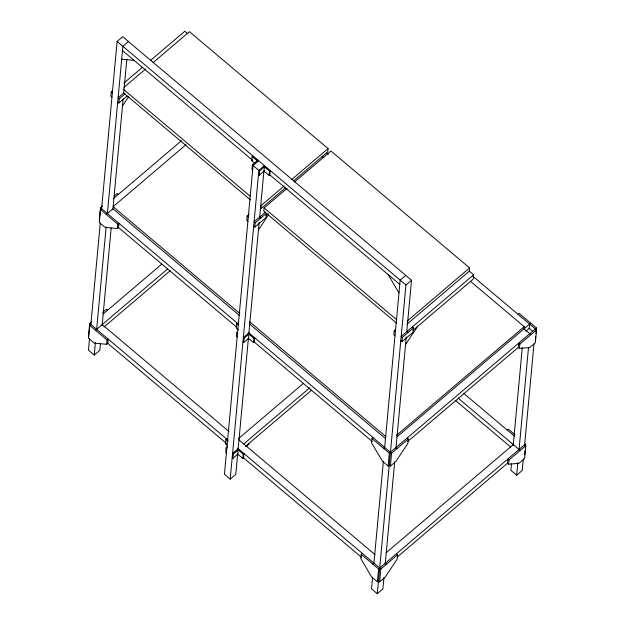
<?xml version="1.0" encoding="UTF-8"?>
<svg xmlns="http://www.w3.org/2000/svg" width="625" height="625" viewBox="0 0 625 625"><rect width="100%" height="100%" fill="white"/><g stroke="black" fill="none" stroke-linecap="round" stroke-linejoin="round"><path stroke-width="0.94" d="M88.508 336.359L89.703 323.492L91.797 321.711M99.25 220.57L100.445 207.703L102.539 205.93M112.578 90.734L111.188 91.922L110.789 96.211L111.945 97.18M90.859 324.469L89.742 325.414L88.555 338.281L94.328 343.148L106.68 344.312L107.789 343.367L108.187 339.078L107.078 340.023L106.68 344.312M101.602 208.68L100.484 209.625L99.289 222.492L105.07 227.367L117.414 228.531L118.531 227.578L118.93 223.297L117.813 224.242L117.414 228.531M89.555 338.547L88.469 350.195L94.25 355.07L99.82 350.328L100.453 343.531M90.812 324.953L100.273 223M101.531 209.406L117.117 41.438L122.688 36.695L411.531 280.25L406.75 331.711L407.906 332.68M94.25 355.07L95.422 342.445M96.594 329.82L106.141 226.898M107.398 213.305L122.891 46.305L128.469 41.562M117.719 102.055L118.875 103.031L119.273 98.742L124.852 94M102.164 325.078L111.172 227.984M112.883 209.539L123.148 98.852M119.273 98.742L118.117 97.766L123.695 93.023L126.844 59.039M226.961 445.031L225.516 443.82L225.914 439.531L226.609 438.938M237.352 323.148L236.656 323.742L236.258 328.031L238.43 329.859M254.664 163.219L251.773 160.789L252.172 156.5L252.867 155.906M249.234 214.227L247.141 216.008L246.742 220.289L247.898 221.266M227.484 446.758L226.094 447.938L225.695 452.227L226.414 452.836M257.922 160.164L252.352 164.906L251.953 169.195L252.672 169.805M258.648 160.773L253.07 165.516L224.43 474.281L230.203 479.148L258.852 170.391L264.422 165.648M232.914 458.32L233.312 454.031L238.195 449.883L237.797 454.172L232.914 458.32L232.195 457.711M243.656 342.531L244.055 338.242L248.93 334.094L248.539 338.383L243.656 342.531L242.937 341.922M259.172 175.289L259.57 171L264.445 166.852L264.047 171.141L259.172 175.289L258.453 174.68M254.828 227.109L255.227 222.82L266.375 213.336L265.984 217.625L254.828 227.109L253.68 226.141M237.672 454.016L235.781 474.406L230.203 479.148M238.125 449.164L248.391 338.477M248.844 333.617L259.164 222.352M259.562 218.078L263.969 170.5M287.117 188.328L264.078 207.93L263.781 211.148L396.461 323.023M242.852 458.43L243.25 454.141L243.945 453.547L243.547 457.836L242.852 458.43L237.07 453.562M253.586 342.648L253.984 338.359L254.688 337.766L254.289 342.055L253.586 342.648L248.539 338.383M269.102 175.398L269.5 171.109L270.203 170.516L269.805 174.805L269.102 175.398L264.047 171.141M248.914 443.484L248.836 444.344L246.055 446.711M153.023 62.664L189.438 31.688L328.078 148.594L327.781 151.812L293.594 180.891M362.367 553.406L361.25 554.352L360.852 558.641L371.609 576.961L377.391 581.836L378.5 580.883L379.656 581.859L385.234 577.117L397.18 559.055L397.578 554.766L396.422 553.797M373.109 437.625L371.992 438.57L371.594 442.859L382.352 461.18L388.133 466.047L389.242 465.102L390.398 466.07L395.977 461.328L407.922 443.273L408.32 438.984L407.164 438.008M395.641 329.422L394.25 330.602L393.852 334.891L395.008 335.867M372.617 577.227L371.531 588.883L377.312 593.75L382.883 589.008L383.969 577.359M373.875 563.633L383.336 461.688M384.594 448.094L400.18 280.117L405.75 275.375M377.391 581.836L378.586 568.969L525.75 443.773L525.32 448.367M388.133 466.047L389.32 453.18L536.484 328L519.156 313.383L518.039 314.328M377.312 593.75L405.953 284.992L411.531 280.25M379.656 581.859L380.852 568.992L397.578 554.766M390.398 466.07L391.594 453.211L408.32 438.984M400.781 340.734L401.938 341.711L402.336 337.422L413.484 327.938L412.328 326.969M385.227 563.766L394.688 461.812M395.945 448.219L406.266 336.945M413.484 327.938L413.086 332.227L401.938 341.711M406.883 324.258L469.312 271.148L469.609 267.938L330.969 151.031L294.547 182.008M469.312 271.148L473.648 274.805L473.25 279.094L413.047 330.305M397.508 556.82L507.508 463.242L507.906 458.953L509.062 459.922L508.664 464.211L519.016 463.305L524.594 458.562L525.789 445.695L524.633 444.727M407.508 441.664L518.25 347.461L518.648 343.172L519.805 344.148L519.406 348.43L529.758 347.523L535.336 342.781L536.531 329.922L472.945 276.305M511.523 463.57L510.891 470.328L516.672 475.203L522.242 470.461L523.32 458.867M513.227 445.203L522.281 347.602M470.555 281.414L524.219 326.672L524.023 328.812L530.953 334.664M525.711 331.328L529.195 328.359L529.594 324.07M516.672 475.203L517.836 462.641M519 450.078L528.5 347.641M524.578 445.336L533.992 343.867M524.727 454.805L525.148 450.211M535.297 340.859L535.719 336.266M535.977 333.508L536.484 328M122.5 105.891L128.734 96.469M258.453 229.969L268.32 215.055M405.562 344.57L417.508 326.516M123.859 83.094L142.445 67.289M150.617 60.336L184.805 31.25L187.695 33.688M124.031 87.328L145.586 68.992M118.875 103.031L127.055 96.07M114.195 196.008L117.172 193.477L118.32 194.453M113.117 198.883L181.5 140.711M185.992 144.703L113.148 206.664L239.867 313.516M106.266 214.5L112.953 208.812L239.664 315.656M251.773 160.789L252.469 160.195M102.711 312.43L106.43 309.266L107.586 310.242M103.125 314.031L161.836 264.086M95.523 330.281L167.617 268.953M104.039 326.984L170.195 270.719M284.227 185.898L261.188 205.492L260.891 208.711L285.414 187.852M291.664 179.57L328.078 148.594M265.594 212.047L254.078 221.852L255.227 222.82M265.938 215.703L268.172 213.812M248.906 332.891L243.336 337.633L244.055 338.242M225.516 443.82L226.219 443.227M238.711 438.43L303.367 383.43M238.164 448.68L232.594 453.422L233.312 454.031M243.742 443.938L309.891 387.664M245.57 446.328L311.719 390.055M407.18 321.047L469.609 267.938M473.648 274.805L401.18 336.445L402.336 337.422M396.383 435.422L524.219 326.672M383.547 448.312L384.664 447.367M396.922 436.93L530.711 323.125M519.805 344.148L536.531 329.922M507.305 430.109L508.414 429.164L514.914 434.641M372.805 564.094L373.922 563.148M386.188 552.719L513.281 444.602M509.062 459.922L525.789 445.695M121.695 59.172L134.047 60.336M326.852 153.117L328.344 154.375M529.195 328.359L532.805 331.406M322.219 156.344L323.711 157.602M322.211 156.555L323.656 157.766M518.25 347.461L519.406 348.43M117.117 41.438L405.953 284.992M252.172 156.5L257.227 160.758M263.727 166.242L269.5 171.109M122.492 50.594L252.195 159.961M269.336 174.414L399.781 284.406M252.352 164.906L259.57 171M123.289 89.219L250.008 196.07M264.078 207.93L396.758 319.812M123.695 93.023L250.453 199.914M111.188 91.922L112.344 92.898M259.648 217.109L260.805 218.078M394.25 330.602L395.406 331.578M463.695 393.352L514.523 436.203M247.141 216.008L248.297 216.977M458.125 398.094L520.211 450.437M455.484 400.492L510.648 447.008M507.508 463.234L508.664 464.211M249.555 321.688L385.961 436.703M249.359 323.828L385.766 438.852M396.016 447.492L397.172 448.469M100.445 207.703L238.797 324.367M248.258 332.344L391.594 453.211M236.656 323.742L238.102 324.961M248.211 333.484L253.984 338.359M100.484 209.625L117.813 224.242M371.992 438.57L389.32 453.18M118.156 227.266L236.68 327.203M253.82 341.656L372.336 441.594M237.555 332.766L236.836 332.156L236.438 336.445L237.156 337.055M102.211 324.594L228.93 431.445M238.617 439.617L375.023 554.633M385.273 563.281L386.43 564.25M89.703 323.492L228.055 440.156M237.516 448.125L380.852 568.992M225.914 439.531L228.086 441.352M237.469 449.273L243.25 454.141M89.742 325.414L107.078 340.023M361.25 554.352L378.586 568.969M107.422 343.055L225.938 442.992M243.078 457.445L361.594 557.383M226.094 447.938L226.812 448.547M388.227 274.664L398.984 292.984"/></g></svg>
